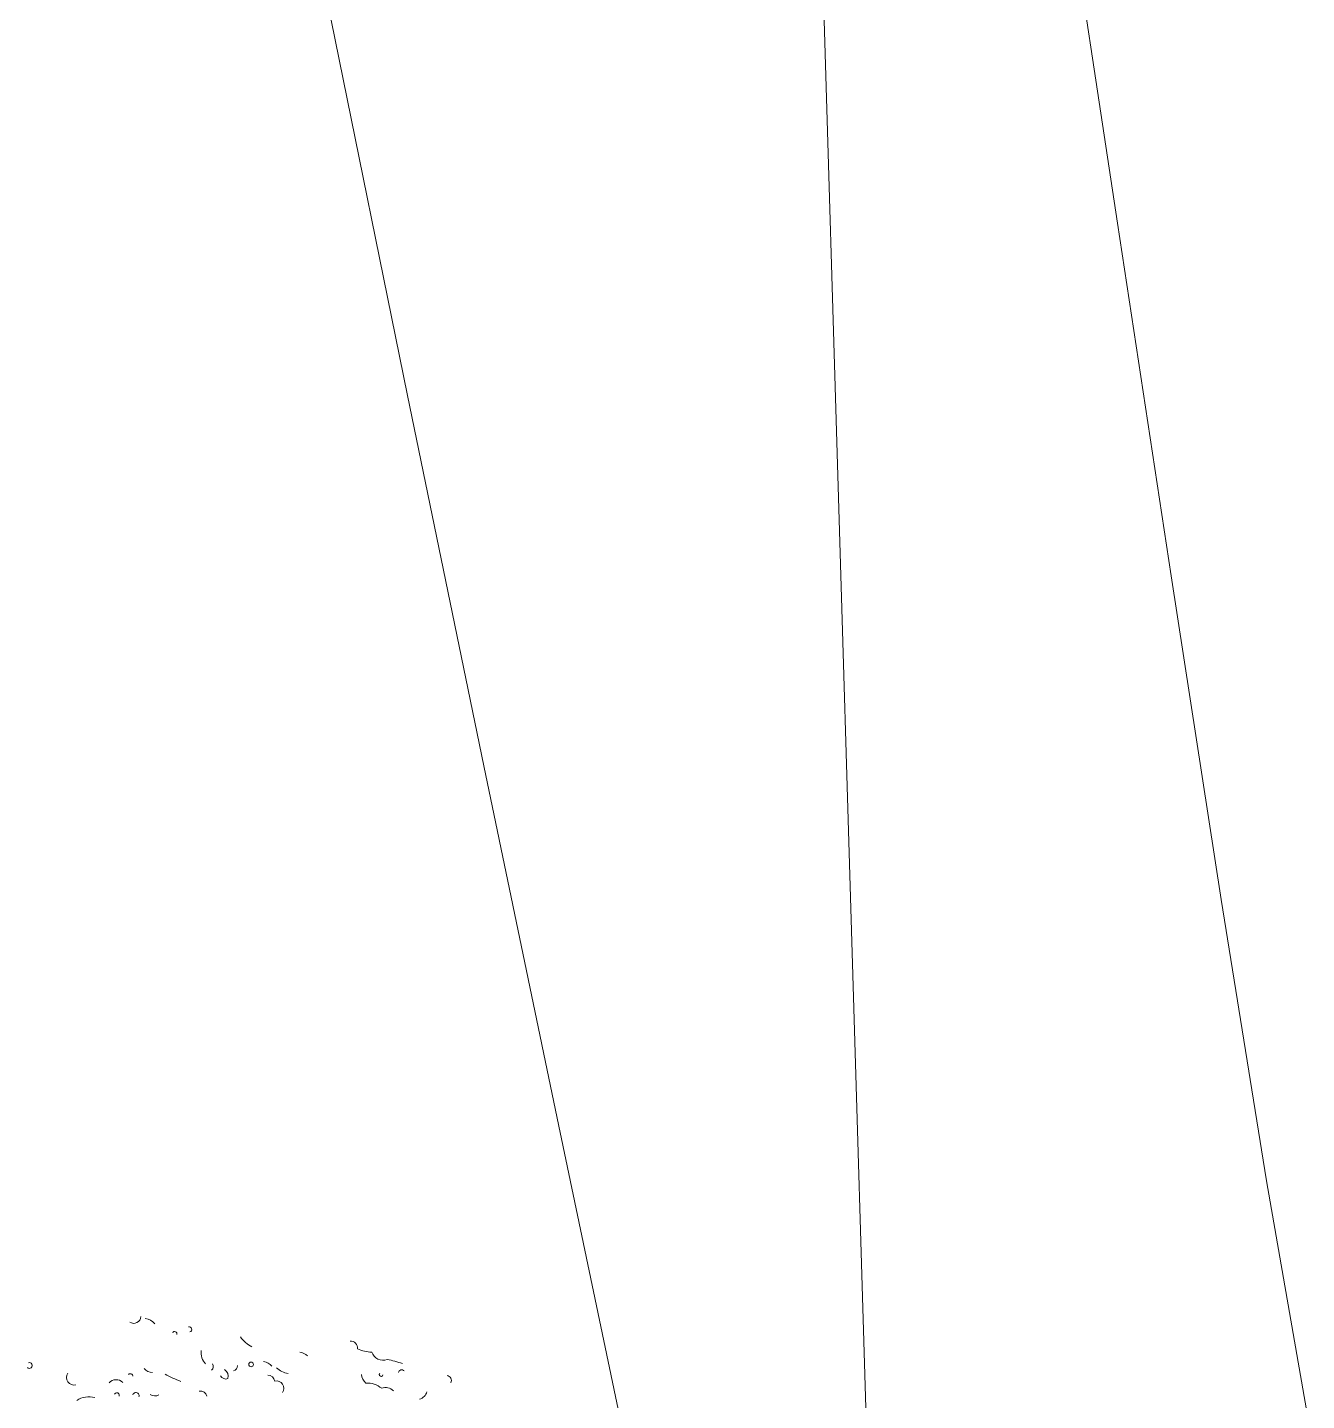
# Model space of a CAD drawing. Header units: millimetres. Extents: x -24439 to 198341, y -52871 to 149926.
# Drawn here: x 145244 to 148471, y 54135 to 57598 of the extents above; entities that cross this region are included whole.
import ezdxf

# ---------------------------------------------------------------- set-up
doc = ezdxf.new("R2010")
doc.units = ezdxf.units.MM
doc.linetypes.add('NET VAN', pattern=[1.06, 0.53, -0.53])
doc.layers.add('A-DETL-GENF-2', color=9, linetype='NET VAN', lineweight=9)
doc.layers.add('G-IMPT-1', color=9, linetype='Continuous', lineweight=9)

# ---------------------------------------------------------------- blocks, each defined once
blk = doc.blocks.new('NCV_TKCS_251209_TONG THE HIEN TRANG SAN DUONG - NCV_TKCS_HIEN TRANG_251209a_dwg_CX-1613001-TKCS_MB ĐỊNH VỊ CAO ĐỘ THIẾT KẾ')
at = {"layer": 'G-IMPT-1'}
blk.add_circle((-788, 6828.1), 9.72, dxfattribs=at)
for centre, radius, start, end in [((-406.1, 7015), 28.5, 11.55101, 113.1588), ((-355.2, 7149.8), 131.2, 259.90701, 287.02901), ((-276.1, 7052.6), 49.6, 214.775, 307.27901), ((-195.8, 6409.4), 606, 88.42139, 94.7615), ((-171.6, 6976.2), 13.2, 56.08498, 188.85501), ((18.4, 7000.5), 20.6, 348.83499, 101.1636), ((-598.8, 6874.9), 62.6, 64.409, 97.6458), ((-252, 6944.8), 7.86, 155.48901, 10.258), ((-94.7, 6931.5), 47.8, 304.847, 359.86101), ((-1318.3, 6879.2), 29.3, 252.298, 14.76199), ((-1258.4, 6826.2), 59.6, 55.747, 100.7172), ((-1079.8, 6894.1), 10.9, 301.38499, 120.5422), ((-781.2, 7031.9), 134.5, 232.086, 259.30499), ((-272.9, 6949.2), 64.8, 204.793, 241.51199), ((-270.9, 6798.4), 99.4, 67.659, 109.327), ((-205.1, 6853.5), 46.3, 61.25799, 127.2143), ((-1133, 6857.6), 10.5, 6.33899, 163.2699), ((-938.1, 6834.2), 68.1, 189.10101, 240.28998), ((-731.9, 6807.1), 48.9, 52.34, 100.8761), ((-641.4, 6917), 81.8, 240.64999, 279.78598), ((-957.4, 6768.3), 20.9, 325.345, 49.843), ((-897.6, 6742.7), 33.7, 1.20595, 73.60395), ((-862.2, 6799.3), 21.9, 301.129, 19.56299), ((-698.3, 6777.4), 29, 25.707, 108.62569), ((-657.3, 6762.5), 31.3, 341.80099, 118.5875), ((-879.6, 6762.2), 24.6, 223.746, 309.893), ((-1259.8, 6633.4), 11.4, 20.151, 149.4583), ((-1188.7, 6717.7), 43.6, 234.98099, 288.758), ((-1004.5, 7316.7), 643.7, 259.43601, 265.952), ((-952.3, 6630.5), 29.9, 32.73401, 113.8693), ((-1301.3, 6566.6), 38.3, 60.915, 157.1357), ((-1146.4, 6613.2), 30.3, 247.62601, 321.86099), ((-1679.2, 6555.1), 12.1, 243.66202, 126.7256), ((-1484.7, 6560.8), 32, 162.57399, 300.10498), ((-1291, 6541.5), 10.3, 354.80701, 174.80745), ((-1213.7, 6562.7), 13.1, 352.604, 179.22812), ((-1373.9, 6410.4), 94.8, 92.1328, 139.7512)]:
    blk.add_arc(centre, radius, start, end, dxfattribs=at)
blk = doc.blocks.new('NCV_TKCS_251209_TONG THE HIEN TRANG SAN DUONG - NCV_TKCS_HIEN TRANG_251209a_dwg-1612995-TKCS_MB ĐỊNH VỊ CAO ĐỘ THIẾT KẾ')
at = {"layer": 'G-IMPT-1', "flags": 128}
for points in [[(563602851.8, 1145093282.1), (563604167, 1145089083), (563606454, 1145082119), (563614466, 1145054358), (563616073, 1145049661), (563620134, 1145037512), (563624300, 1145023443), (563630510, 1145001852), (563634991, 1144986784), (563635712.5, 1144984469.9)], [(563619599.4, 1145035100.1), (563619667, 1145035585.1), (563619731.4, 1145036034.4), (563619788.9, 1145036435.7), (563619835.9, 1145036776.5), (563619868.1, 1145037050.8), (563619879, 1145037278.2), (563619861.1, 1145037484.7), (563619807.1, 1145037696.5), (563619709.9, 1145037939.6), (563619561.9, 1145038240.1), (563619356.1, 1145038624), (563619084.9, 1145039117.4), (563618745.3, 1145039736.8), (563618350.4, 1145040460.6), (563617917.4, 1145041257.8), (563617463.6, 1145042097.1), (563617006.3, 1145042947.5)], [(563618651.8, 1145043876.7), (563619053.6, 1145043029.4), (563619439, 1145042217), (563619795.4, 1145041471.5), (563620109.9, 1145040824.9), (563620373.2, 1145040301.1)]]:
    blk.add_lwpolyline(points, dxfattribs=at)
at = {"xscale": 0.5999999999997676, "yscale": 0.5999999999997676, "zscale": 0.5999999999997676, "rotation": 0.0005022315763634679}
blk.add_blockref('NCV_TKCS_251209_TONG THE HIEN TRANG SAN DUONG - NCV_TKCS_HIEN TRANG_251209a_dwg_CX-1613001-TKCS_MB ĐỊNH VỊ CAO ĐỘ THIẾT KẾ', (563618263.2, 1145035546.1), dxfattribs=at)
blk = doc.blocks.new('NCV_TKCS_251209_TONG THE HIEN TRANG SAN DUONG - NCV_TKCS_251209_TONG THE HIEN TRANG SAN DUONG-1605292-TKCS_MB ĐỊNH VỊ CAO ĐỘ THIẾT KẾ')
at = {"rotation": 343.2379237072182}
blk.add_blockref('NCV_TKCS_251209_TONG THE HIEN TRANG SAN DUONG - NCV_TKCS_HIEN TRANG_251209a_dwg-1612995-TKCS_MB ĐỊNH VỊ CAO ĐỘ THIẾT KẾ', (-869777547.7, -933796958.8), dxfattribs=at)

msp = doc.modelspace()

# ---------------------------------------------------------------- block references
at = {"layer": 'A-DETL-GENF-2'}
msp.add_blockref('NCV_TKCS_251209_TONG THE HIEN TRANG SAN DUONG - NCV_TKCS_251209_TONG THE HIEN TRANG SAN DUONG-1605292-TKCS_MB ĐỊNH VỊ CAO ĐỘ THIẾT KẾ', (26103.5, 9888.2), dxfattribs=at)

doc.saveas('drawing.dxf')
